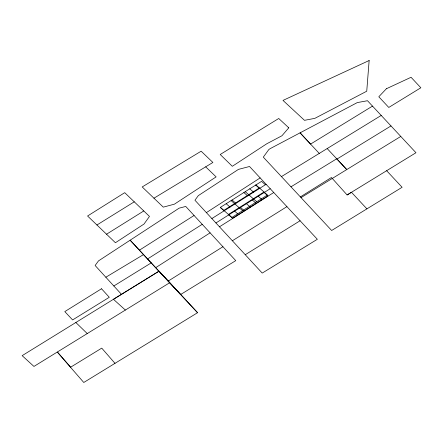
<?xml version="1.0" encoding="UTF-8"?>
<svg xmlns="http://www.w3.org/2000/svg" width="443" height="443" viewBox="0 0 443 443"><rect width="100%" height="100%" fill="white"/><g stroke="black" fill="none" stroke-linecap="round" stroke-linejoin="round"><path stroke-width="0.66" d="M206.388 212.612L260.152 177.909L317.343 239.281L262.217 273.087L194.942 200.23L198.309 195.629L238.45 169.381L249.531 166.496L260.152 177.909M197.512 312.736L130.148 240.2L155.659 267.699L210.109 232.841M139.423 250.173L194.078 215.481L235.759 260.634L180.594 294.54L155.659 267.699M147.574 258.95L202.241 224.313M223.815 210.381L259.382 187.921M211.881 218.554L266.121 184.305M228.438 214.445L264.006 191.985M215.957 222.962L270.224 188.701M219.49 226.788L273.774 192.511M168.124 281.122L222.934 246.734M106.541 234.209L143.781 210.946L149.474 216.417L144.008 224.042L115.418 242.731L87.576 216.001L124.716 192.672L143.781 210.946M347.107 194.959L415.966 152.73L367.491 100.722L357.268 102.593L270.147 148.66L268.862 149.501L263.297 157.149L300.371 196.902L331.436 177.505L347.107 194.959L351.465 192.29L366.915 208.863L402.117 187.284L386.645 170.705M232.37 240.759L286.926 206.637M96.928 224.994L134.273 201.814M245.25 254.719L300.083 220.764M113.834 285.979L151.229 262.887M158.965 271.199L22.15 355.651L33.95 366.433L57.269 352.047L83.771 382.481L197.628 312.664L159.087 271.127L113.452 299.302L125.375 310.05M169.774 282.678L57.396 351.98L70.642 367.197L101.746 348.126L114.992 363.343M372.513 106.11L310.56 144.102L300.072 132.839L319.259 153.416M281.432 176.613L381.213 115.435M290.973 186.824L336.719 158.777L346.758 169.564L327.183 148.566M336.968 159.065L390.997 125.939M300.371 196.902L301.03 197.617L400.788 136.438M366.915 208.863L331.657 230.493L301.03 197.628M153.942 198.204L212.889 162.47L201.144 151.196L142.197 186.94L163.279 207.141L174.42 204.162L216.123 176.89L205.69 166.834M194.078 215.481L185.744 206.444L179.138 208.16L98.501 260.888L95.129 265.501L105.838 277.235L143.504 254.598M265.401 184.759L261.547 181.375L220.276 207.435L224.13 210.818M255.949 184.908L267.434 195.003L231.866 217.458L220.381 207.368M255.655 185.096L259.509 188.485M264.133 192.544L267.987 195.933L232.608 218.272L228.754 214.883M249.758 188.818L253.612 192.207M258.236 196.271L262.09 199.655M245.239 191.669L256.724 201.764M243.86 192.544L247.715 195.928M252.338 199.992L256.192 203.381M246.441 203.714L250.301 207.102M232.066 199.987L235.92 203.376M240.549 207.44L244.403 210.824M231.091 200.607L242.576 210.696M226.174 203.708L230.028 207.097M234.652 211.161L238.506 214.545M75.853 322.504L87.243 333.573M105.838 277.235L121.498 294.362M369.146 60.519L366.743 91.214L314.846 118.353L304.491 120.324L282.994 100.411L369.146 60.519M288.786 127.817L281.936 135.763L266.73 143.803L232.315 166.302L220.204 154.496L278.736 118.486L288.786 127.817M386.412 88.733L378.793 96.768L388.777 107.444L420.85 87.775L411.06 77.281L386.412 88.733M101.513 288.758L64.8 311.601L72.608 319.929L109.294 297.281L101.513 288.758"/></g></svg>
